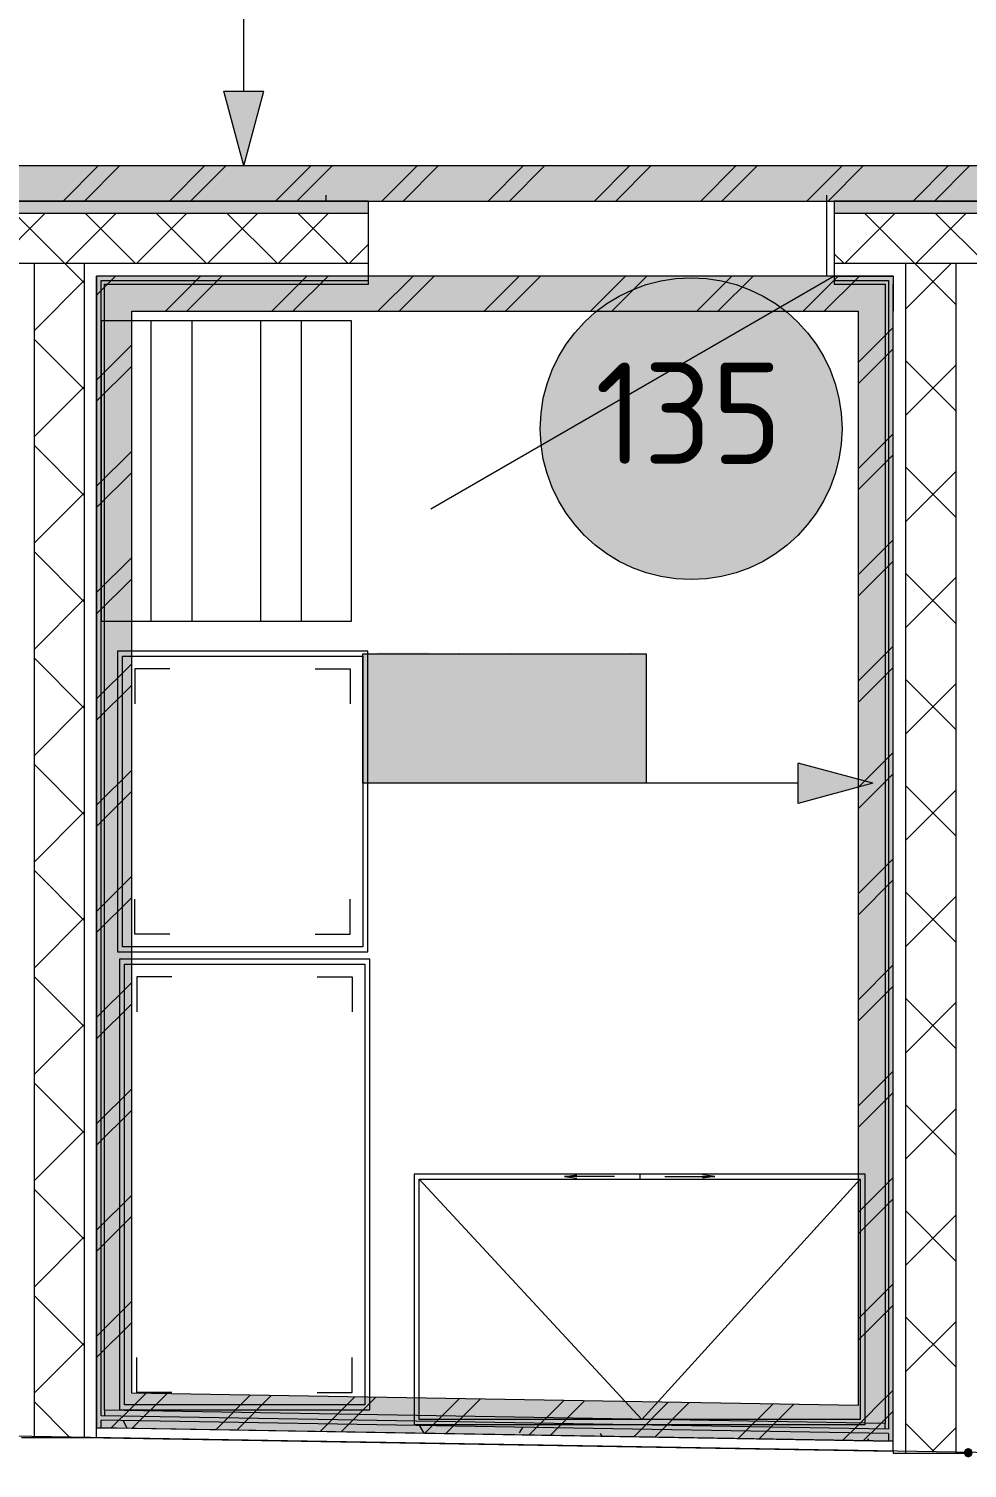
# Model space of a CAD drawing. Header units: millimetres. Extents: x -546 to 1681, y -650 to 1730.
# Drawn here: x 795.8 to 814.54, y 657.74 to 686.48 of the extents above; entities that cross this region are included whole.
import ezdxf

# ---------------------------------------------------------------- set-up
doc = ezdxf.new("R2010")
doc.units = ezdxf.units.MM

msp = doc.modelspace()

# ---------------------------------------------------------------- hatches: boundary and pattern name
at = {"true_color": 0x0077b0}
h = msp.add_hatch(color=144, dxfattribs=at)
h.dxf.hatch_style = 2
h.paths.add_polyline_path([(800.097, 683.739), (799.697, 685.232), (800.497, 685.232)])
at = {"true_color": 0xffffff}
h = msp.add_hatch(color=7, dxfattribs=at)
h.dxf.hatch_style = 2
h.paths.add_polyline_path([(830.807, 683.739), (830.807, 683.039), (778.707, 683.039), (778.707, 683.739)])
h = msp.add_hatch(color=7)
h.dxf.hatch_style = 2
h.paths.add_polyline_path([(794.457, 683.039), (802.582, 683.039), (802.582, 682.789), (794.457, 682.789)])
h = msp.add_hatch(color=7)
h.dxf.hatch_style = 2
h.paths.add_polyline_path([(811.882, 682.789), (811.882, 683.039), (817.644, 683.039), (817.644, 682.789)])
h = msp.add_hatch(color=7, dxfattribs=at)
h.dxf.hatch_style = 2
h.paths.add_polyline_path([(797.857, 680.839), (797.157, 680.839), (797.157, 681.539)])
h = msp.add_hatch(color=7, dxfattribs=at)
h.dxf.hatch_style = 2
h.paths.add_polyline_path([(797.857, 681.539), (797.857, 680.839), (797.157, 681.539)])
h = msp.add_hatch(color=7, dxfattribs=at)
h.dxf.hatch_style = 2
h.paths.add_polyline_path([(797.857, 680.839), (797.857, 681.539), (812.357, 681.539), (812.357, 680.839)])
h = msp.add_hatch(color=7, dxfattribs=at)
edge = h.paths.add_edge_path()
edge.add_arc((809.026, 678.494), 3.012, 0, 360)
h = msp.add_hatch(color=7, dxfattribs=at)
h.dxf.hatch_style = 2
h.paths.add_polyline_path([(812.357, 680.839), (813.057, 681.539), (813.057, 680.839)])
h = msp.add_hatch(color=7, dxfattribs=at)
h.dxf.hatch_style = 2
h.paths.add_polyline_path([(812.357, 680.839), (812.357, 681.539), (813.057, 681.539)])
h = msp.add_hatch(color=7, dxfattribs=at)
h.dxf.hatch_style = 2
h.paths.add_polyline_path([(797.157, 680.839), (797.857, 680.839), (797.857, 659.238), (797.157, 659.25)])
h = msp.add_hatch(color=7, dxfattribs=at)
h.dxf.hatch_style = 2
h.paths.add_polyline_path([(812.357, 680.839), (813.057, 680.839), (813.057, 658.981), (812.357, 658.993)])
h = msp.add_hatch(color=7, dxfattribs=at)
h.dxf.hatch_style = 2
h.paths.add_polyline_path([(802.471, 674.002), (808.127, 674.002), (808.127, 671.414), (802.471, 671.414)])
at = {"true_color": 0x0077b0}
h = msp.add_hatch(color=144, dxfattribs=at)
h.dxf.hatch_style = 2
h.paths.add_polyline_path([(802.774, 674.02), (803.785, 674.02), (803.859, 673.995), (803.884, 673.918), (803.884, 672.101), (803.859, 672.026), (803.785, 672.002), (803.708, 672.026), (803.683, 672.101), (803.683, 673.817), (802.876, 673.817), (802.876, 672.101), (802.851, 672.026), (802.774, 672.002), (802.698, 672.026), (802.673, 672.101), (802.673, 673.918), (802.698, 673.995)])
h = msp.add_hatch(color=144, dxfattribs=at)
h.dxf.hatch_style = 2
h.paths.add_polyline_path([(804.288, 672.101), (804.288, 673.918), (804.314, 673.995), (804.39, 674.02), (804.466, 673.995), (804.491, 673.918), (804.491, 673.213), (805.298, 673.213), (805.298, 673.918), (805.324, 673.995), (805.4, 674.02), (805.474, 673.995), (805.499, 673.918), (805.499, 672.101), (805.474, 672.026), (805.4, 672.002), (805.324, 672.026), (805.298, 672.101), (805.298, 673.01), (804.491, 673.01), (804.491, 672.101), (804.466, 672.026), (804.39, 672.002), (804.314, 672.026)])
h = msp.add_hatch(color=144, dxfattribs=at)
h.dxf.hatch_style = 2
h.paths.add_polyline_path([(807.722, 673.676), (807.49, 673.444), (807.42, 673.413), (807.344, 673.439), (807.318, 673.515), (807.346, 673.585), (807.742, 673.98), (807.782, 674.01), (807.823, 674.02), (807.899, 673.995), (807.925, 673.918), (807.925, 672.101), (807.899, 672.026), (807.823, 672.002), (807.747, 672.026), (807.722, 672.101)])
h = msp.add_hatch(color=144, dxfattribs=at)
h.dxf.hatch_style = 2
h.paths.add_polyline_path([(806.812, 672.504), (806.005, 672.504), (805.929, 672.53), (805.904, 672.606), (805.929, 672.682), (806.005, 672.708), (806.812, 672.708), (806.888, 672.682), (806.913, 672.606), (806.888, 672.53)])
h = msp.add_hatch(color=144, dxfattribs=at)
h.dxf.hatch_style = 2
h.paths.add_polyline_path([(812.653, 671.414), (811.16, 671.014), (811.16, 671.814)])
at = {"true_color": 0xffffff}
h = msp.add_hatch(color=7, dxfattribs=at)
h.dxf.hatch_style = 2
h.paths.add_polyline_path([(797.169, 658.562), (797.157, 658.562), (797.157, 659.25), (797.857, 659.238)])
h = msp.add_hatch(color=7, dxfattribs=at)
h.dxf.hatch_style = 2
h.paths.add_polyline_path([(797.857, 659.238), (797.857, 658.538), (797.157, 658.55)])
h = msp.add_hatch(color=7, dxfattribs=at)
h.dxf.hatch_style = 2
h.paths.add_polyline_path([(812.357, 658.993), (812.357, 658.293), (797.857, 658.538), (797.857, 659.238)])
h = msp.add_hatch(color=7, dxfattribs=at)
h.dxf.hatch_style = 2
h.paths.add_polyline_path([(812.357, 658.993), (813.057, 658.981), (813.057, 658.281)])
h = msp.add_hatch(color=7, dxfattribs=at)
h.dxf.hatch_style = 2
h.paths.add_polyline_path([(813.057, 658.281), (812.357, 658.293), (812.357, 658.993)])
h = msp.add_hatch(color=7, dxfattribs=at)
h.dxf.hatch_style = 2
h.paths.add_polyline_path([(797.157, 658.562), (797.169, 658.562), (797.157, 658.55)])
h = msp.add_hatch(color=7)
h.dxf.hatch_style = 2
h.paths.add_polyline_path([(814.467, 658.044), (814.494, 657.98), (814.557, 657.954), (814.621, 657.98), (814.647, 658.044), (814.647, 658.056), (814.621, 658.119), (814.557, 658.146), (814.494, 658.119), (814.467, 658.056)])

# ---------------------------------------------------------------- linework, layer by layer
at = {"color": 144, "lineweight": 0, "true_color": 0x0077b0}
for points in [[(800.097, 685.232), (800.097, 689.697)], [(799.697, 685.232), (800.497, 685.232)], [(800.097, 683.739), (799.697, 685.232)], [(800.097, 683.739), (800.497, 685.232)], [(802.471, 674.002), (808.127, 674.002)], [(802.471, 671.414), (802.471, 674.002)], [(808.127, 674.002), (808.127, 671.414)], [(811.16, 671.014), (811.16, 671.814)], [(812.653, 671.414), (811.16, 671.814)], [(808.127, 671.414), (802.471, 671.414)], [(808.455, 671.414), (808.127, 671.414)], [(811.16, 671.414), (808.455, 671.414)], [(812.653, 671.414), (811.16, 671.014)]]:
    msp.add_lwpolyline(points, dxfattribs=at)
at = {"color": 7, "lineweight": 0}
for points in [[(830.807, 683.739), (778.707, 683.739)], [(796.489, 683.039), (797.189, 683.739)], [(796.913, 683.039), (797.613, 683.739)], [(798.61, 683.039), (799.31, 683.739)], [(799.034, 683.039), (799.734, 683.739)], [(800.731, 683.039), (801.431, 683.739)], [(801.156, 683.039), (801.856, 683.739)], [(802.853, 683.039), (803.553, 683.739)], [(803.277, 683.039), (803.977, 683.739)], [(804.974, 683.039), (805.674, 683.739)], [(805.398, 683.039), (806.098, 683.739)], [(807.095, 683.039), (807.795, 683.739)], [(807.52, 683.039), (808.22, 683.739)], [(809.217, 683.039), (809.917, 683.739)], [(809.641, 683.039), (810.341, 683.739)], [(811.338, 683.039), (812.038, 683.739)], [(811.762, 683.039), (812.462, 683.739)], [(813.459, 683.039), (814.159, 683.739)], [(813.884, 683.039), (814.584, 683.739)], [(801.732, 683.159), (801.732, 683.039)], [(811.732, 681.539), (811.732, 683.159)], [(778.707, 683.039), (831.507, 683.039)], [(802.582, 683.039), (794.457, 683.039)], [(802.582, 682.789), (794.457, 682.789)], [(802.582, 681.38), (802.582, 683.039)], [(817.644, 683.039), (811.882, 683.039)], [(811.882, 683.039), (811.882, 681.38)], [(817.644, 682.789), (811.882, 682.789)], [(802.582, 681.789), (794.457, 681.789)], [(795.907, 681.789), (795.907, 658.355)], [(796.901, 681.41), (796.522, 681.789)], [(796.907, 681.789), (796.907, 658.355)], [(817.644, 681.789), (811.882, 681.789)], [(813.307, 680.879), (814.217, 681.789)], [(813.307, 681.789), (813.307, 658.044)], [(814.304, 680.978), (813.493, 681.789)], [(814.307, 681.789), (814.307, 658.044)], [(795.907, 680.45), (796.901, 681.444)], [(797.157, 658.55), (797.157, 681.539)], [(797.247, 681.539), (797.157, 681.539)], [(797.157, 681.539), (797.157, 680.839)], [(813.057, 681.539), (797.157, 681.539)], [(797.157, 681.162), (797.346, 681.35)], [(802.582, 681.539), (797.247, 681.539)], [(797.247, 658.788), (797.247, 681.449)], [(797.247, 681.449), (802.582, 681.449)], [(797.316, 658.897), (797.316, 681.38)], [(797.316, 681.38), (802.582, 681.38)], [(797.346, 681.35), (797.534, 681.539)], [(798.531, 680.839), (799.231, 681.539)], [(798.956, 680.839), (799.656, 681.539)], [(800.653, 680.839), (801.353, 681.539)], [(801.077, 680.839), (801.777, 681.539)], [(802.774, 680.839), (803.474, 681.539)], [(803.198, 680.839), (803.898, 681.539)], [(811.882, 681.539), (803.828, 676.889)], [(804.895, 680.839), (805.595, 681.539)], [(805.32, 680.839), (806.02, 681.539)], [(806.014, 678.494), (806.03, 678.802), (806.075, 679.101), (806.15, 679.389), (806.251, 679.666), (806.378, 679.929), (806.529, 680.178), (806.702, 680.41), (806.897, 680.623), (807.111, 680.818), (807.342, 680.991), (807.591, 681.142), (807.854, 681.269), (808.131, 681.37), (808.419, 681.445), (808.718, 681.49), (809.026, 681.506), (809.334, 681.49), (809.633, 681.445), (809.922, 681.37), (810.198, 681.269), (810.462, 681.142), (810.71, 680.991), (810.942, 680.818), (811.156, 680.623), (811.35, 680.41), (811.524, 680.178), (811.675, 679.929), (811.801, 679.666), (811.903, 679.389), (811.977, 679.101), (812.023, 678.802), (812.038, 678.494)], [(807.017, 680.839), (807.717, 681.539)], [(807.441, 680.839), (808.141, 681.539)], [(809.138, 680.839), (809.838, 681.539)], [(809.562, 680.839), (810.262, 681.539)], [(811.259, 680.839), (811.959, 681.539)], [(811.684, 680.839), (812.357, 681.512)], [(811.882, 681.539), (811.732, 681.539)], [(811.882, 681.539), (813.057, 681.539)], [(811.882, 681.449), (812.967, 681.449)], [(811.882, 681.38), (812.898, 681.38)], [(812.357, 681.512), (812.384, 681.539)], [(812.898, 681.38), (812.898, 658.634)], [(812.967, 681.449), (812.967, 658.523)], [(813.057, 681.539), (813.057, 681.38)], [(813.057, 681.539), (813.057, 680.839)], [(813.057, 658.081), (813.057, 681.38)], [(797.157, 680.839), (797.157, 658.55)], [(797.857, 680.839), (812.357, 680.839)], [(797.857, 659.238), (797.857, 680.839)], [(812.357, 680.839), (812.357, 658.993)], [(813.057, 658.981), (813.057, 680.839)], [(812.357, 679.815), (813.057, 680.515)], [(796.902, 679.288), (795.907, 680.283)], [(797.157, 679.465), (797.857, 680.165)], [(812.357, 679.391), (813.057, 680.091)], [(797.157, 679.04), (797.857, 679.74)], [(814.304, 678.856), (813.307, 679.854)], [(813.307, 678.758), (814.304, 679.755)], [(795.907, 678.328), (796.902, 679.323)], [(812.038, 678.494), (812.023, 678.186), (811.977, 677.887), (811.903, 677.598), (811.801, 677.321), (811.675, 677.058), (811.524, 676.81), (811.35, 676.578), (811.156, 676.364), (810.942, 676.169), (810.71, 675.996), (810.462, 675.845), (810.198, 675.718), (809.922, 675.617), (809.633, 675.543), (809.334, 675.497), (809.026, 675.482), (808.718, 675.497), (808.419, 675.543), (808.131, 675.617), (807.854, 675.718), (807.591, 675.845), (807.342, 675.996), (807.111, 676.169), (806.897, 676.364), (806.702, 676.578), (806.529, 676.81), (806.378, 677.058), (806.251, 677.321), (806.15, 677.598), (806.075, 677.887), (806.03, 678.186), (806.014, 678.494)], [(812.357, 677.694), (813.057, 678.394)], [(796.902, 677.167), (795.907, 678.162)], [(797.157, 677.343), (797.857, 678.043)], [(812.357, 677.27), (813.057, 677.97)], [(797.157, 676.919), (797.857, 677.619)], [(814.305, 676.735), (813.307, 677.733)], [(813.307, 676.637), (814.305, 677.634)], [(795.907, 676.207), (796.902, 677.203)], [(812.357, 675.573), (813.057, 676.273)], [(796.903, 675.045), (795.907, 676.041)], [(797.157, 675.222), (797.857, 675.922)], [(812.357, 675.149), (813.057, 675.849)], [(814.305, 674.613), (813.307, 675.611)], [(797.157, 674.798), (797.857, 675.498)], [(813.307, 674.515), (814.305, 675.513)], [(795.907, 674.086), (796.903, 675.082)], [(796.903, 672.923), (795.907, 673.919)], [(812.357, 673.451), (813.057, 674.151)], [(797.157, 673.101), (797.857, 673.801)], [(812.357, 673.027), (813.057, 673.727)], [(797.157, 672.676), (797.857, 673.376)], [(814.305, 672.492), (813.307, 673.49)], [(813.307, 672.394), (814.305, 673.392)], [(795.907, 671.965), (796.903, 672.961)], [(812.357, 671.33), (813.057, 672.03)], [(796.904, 670.801), (795.907, 671.798)], [(797.157, 670.979), (797.857, 671.679)], [(812.357, 670.906), (813.057, 671.606)], [(814.305, 670.37), (813.307, 671.369)], [(797.157, 670.555), (797.857, 671.255)], [(813.307, 670.273), (814.305, 671.271)], [(795.907, 669.843), (796.904, 670.84)], [(812.357, 669.209), (813.057, 669.909)], [(796.904, 668.679), (795.907, 669.677)], [(797.157, 668.858), (797.857, 669.558)], [(812.357, 668.785), (813.057, 669.485)], [(797.157, 668.434), (797.857, 669.134)], [(814.306, 668.248), (813.307, 669.247)], [(813.307, 668.151), (814.306, 669.15)], [(795.907, 667.722), (796.904, 668.719)], [(796.905, 666.557), (795.907, 667.555)], [(812.357, 667.088), (813.057, 667.788)], [(797.157, 666.737), (797.857, 667.437)], [(812.357, 666.663), (813.057, 667.363)], [(797.157, 666.312), (797.857, 667.012)], [(814.306, 666.127), (813.307, 667.126)], [(813.307, 666.03), (814.306, 667.029)], [(795.907, 665.601), (796.905, 666.599)], [(812.357, 664.966), (813.057, 665.666)], [(796.905, 664.436), (795.907, 665.434)], [(797.157, 664.615), (797.857, 665.315)], [(812.357, 664.542), (813.057, 665.242)], [(814.306, 664.005), (813.307, 665.005)], [(797.157, 664.191), (797.857, 664.891)], [(813.307, 663.909), (814.306, 664.908)], [(795.907, 663.479), (796.905, 664.478)], [(812.357, 662.845), (813.057, 663.545)], [(796.906, 662.314), (795.907, 663.313)], [(797.157, 662.494), (797.857, 663.194)], [(812.357, 662.421), (813.057, 663.121)], [(797.157, 662.07), (797.857, 662.77)], [(814.306, 661.884), (813.307, 662.883)], [(813.307, 661.787), (814.306, 662.787)], [(795.907, 661.358), (796.906, 662.357)], [(812.357, 660.724), (813.057, 661.424)], [(796.906, 660.192), (795.907, 661.191)], [(797.157, 660.373), (797.857, 661.073)], [(812.357, 660.299), (813.057, 660.999)], [(814.307, 659.762), (813.307, 660.762)], [(813.307, 659.666), (814.307, 660.666)], [(797.157, 659.949), (797.857, 660.649)], [(795.907, 659.237), (796.906, 660.236)], [(812.357, 658.993), (797.857, 659.238)], [(797.857, 658.951), (798.139, 659.233)], [(797.868, 658.538), (798.556, 659.226)], [(812.741, 658.986), (813.057, 659.302)], [(796.618, 658.359), (795.907, 659.07)], [(797.45, 658.545), (797.857, 658.951)], [(799.536, 658.51), (800.225, 659.198)], [(799.954, 658.503), (800.642, 659.191)], [(801.622, 658.474), (802.311, 659.163)], [(802.04, 658.467), (802.728, 659.156)], [(803.708, 658.439), (804.397, 659.128)], [(804.126, 658.432), (804.814, 659.121)], [(805.794, 658.404), (806.483, 659.092)], [(806.212, 658.397), (806.9, 659.085)], [(807.88, 658.369), (808.569, 659.057)], [(808.298, 658.362), (808.986, 659.05)], [(809.967, 658.333), (810.655, 659.022)], [(810.384, 658.326), (811.072, 659.015)], [(812.551, 658.796), (812.741, 658.986)], [(813.057, 658.281), (813.057, 658.981)], [(812.967, 658.523), (797.247, 658.788)], [(797.247, 658.548), (797.247, 658.698)], [(812.967, 658.433), (797.247, 658.698)], [(812.898, 658.634), (797.316, 658.897)], [(797.316, 658.897), (797.316, 658.787)], [(797.77, 658.54), (797.684, 658.69)], [(812.357, 658.602), (812.551, 658.796)], [(812.761, 658.582), (813.057, 658.878)], [(833.158, 657.741), (780.947, 658.624)], [(795.657, 658.355), (796.857, 658.355)], [(796.857, 658.355), (797.157, 658.355)], [(796.857, 658.355), (796.907, 658.354)], [(797.157, 658.355), (797.157, 658.55)], [(813.057, 658.281), (797.157, 658.55)], [(797.157, 658.55), (797.857, 658.538)], [(797.857, 658.538), (813.057, 658.281)], [(803.694, 658.439), (803.607, 658.59)], [(805.656, 658.556), (805.593, 658.446)], [(807.248, 658.379), (807.217, 658.433)], [(812.053, 658.298), (812.357, 658.602)], [(812.47, 658.291), (812.761, 658.582)], [(812.898, 658.524), (812.898, 658.634)], [(812.967, 658.433), (812.967, 658.283)], [(813.88, 658.067), (813.307, 658.641)], [(813.83, 658.068), (814.307, 658.545)], [(796.907, 658.354), (813.057, 658.081)], [(812.564, 658.328), (812.542, 658.29)], [(813.057, 658.081), (813.057, 658.044)], [(813.057, 658.044), (814.557, 658.044)]]:
    msp.add_lwpolyline(points, dxfattribs=at)
at = {"color": 250, "lineweight": 0, "true_color": 0x1d1d1d}
for points in [[(795.125, 681.789), (796.125, 682.789)], [(796.522, 681.789), (795.522, 682.789)], [(796.539, 681.789), (797.539, 682.789)], [(797.936, 681.789), (796.936, 682.789)], [(797.953, 681.789), (798.953, 682.789)], [(799.351, 681.789), (798.351, 682.789)], [(799.368, 681.789), (800.368, 682.789)], [(800.765, 681.789), (799.765, 682.789)], [(800.782, 681.789), (801.782, 682.789)], [(802.179, 681.789), (801.179, 682.789)], [(812.095, 681.789), (813.095, 682.789)], [(813.493, 681.789), (812.493, 682.789)], [(813.51, 681.789), (814.51, 682.789)], [(814.907, 681.789), (813.907, 682.789)], [(802.196, 681.789), (802.582, 682.175)], [(812.079, 681.789), (811.882, 681.986)]]:
    msp.add_lwpolyline(points, dxfattribs=at)
at = {"color": 8, "lineweight": 0, "true_color": 0x7f7f7f}
for points in [[(802.245, 680.65), (797.245, 680.65)], [(797.245, 680.65), (797.245, 674.65)], [(798.245, 674.65), (798.245, 680.65)], [(799.06, 680.65), (799.06, 674.65)], [(800.43, 680.65), (800.43, 674.65)], [(801.245, 674.65), (801.245, 680.65)], [(802.245, 674.65), (802.245, 680.65)], [(797.245, 674.65), (802.245, 674.65)], [(802.571, 674.052), (797.571, 674.052)], [(797.571, 674.052), (797.571, 668.052)], [(797.671, 668.152), (797.671, 673.952)], [(797.671, 673.952), (802.471, 673.952)], [(802.471, 673.952), (802.471, 668.152)], [(802.571, 668.052), (802.571, 674.052)], [(798.621, 673.702), (797.921, 673.702)], [(797.921, 673.702), (797.921, 673.002)], [(801.521, 673.702), (802.221, 673.702)], [(802.221, 673.702), (802.221, 673.002)], [(797.921, 668.402), (797.921, 669.102)], [(802.221, 668.402), (802.221, 669.102)], [(802.471, 668.152), (797.671, 668.152)], [(798.621, 668.402), (797.921, 668.402)], [(801.521, 668.402), (802.221, 668.402)], [(797.571, 668.052), (802.571, 668.052)], [(802.611, 667.903), (797.611, 667.903)], [(797.611, 667.903), (797.611, 658.903)], [(802.611, 658.903), (802.611, 667.903)], [(797.711, 659.003), (797.711, 667.803)], [(797.711, 667.803), (802.511, 667.803)], [(798.661, 667.553), (797.961, 667.553)], [(797.961, 667.553), (797.961, 666.853)], [(801.561, 667.553), (802.261, 667.553)], [(802.261, 667.553), (802.261, 666.853)], [(802.511, 667.803), (802.511, 659.003)], [(812.499, 663.614), (803.499, 663.614)], [(803.499, 663.614), (803.499, 658.614)], [(812.499, 658.614), (812.499, 663.614)], [(797.961, 659.253), (797.961, 659.953)], [(802.261, 659.253), (802.261, 659.953)], [(798.661, 659.253), (797.961, 659.253)], [(801.561, 659.253), (802.261, 659.253)], [(802.511, 659.003), (797.711, 659.003)], [(797.611, 658.903), (802.611, 658.903)], [(803.499, 658.614), (812.499, 658.614)]]:
    msp.add_lwpolyline(points, dxfattribs=at)
at = {"color": 253, "lineweight": 0, "true_color": 0x999999}
for points in [[(806.499, 663.564), (806.747, 663.597)], [(807.499, 663.564), (806.499, 663.564)], [(806.499, 663.564), (806.747, 663.531)], [(807.999, 663.614), (807.999, 663.514)], [(808.499, 663.564), (809.499, 663.564)], [(809.499, 663.564), (809.251, 663.597)], [(809.499, 663.564), (809.251, 663.531)], [(803.599, 663.514), (812.399, 663.514)], [(803.599, 658.714), (803.599, 663.514)], [(803.599, 663.514), (808.044, 658.714)], [(808.044, 658.714), (812.399, 663.514)], [(812.399, 663.514), (812.399, 658.714)], [(812.399, 658.714), (803.599, 658.714)]]:
    msp.add_lwpolyline(points, dxfattribs=at)

# ---------------------------------------------------------------- texts
at = {"color": 7, "insert": (807.108, 679.815), "char_height": 2.02685, "attachment_point": 1}
msp.add_mtext('{\\fGOSTCommon|b0|i0|c0;135}', dxfattribs=at)

doc.saveas('drawing.dxf')
